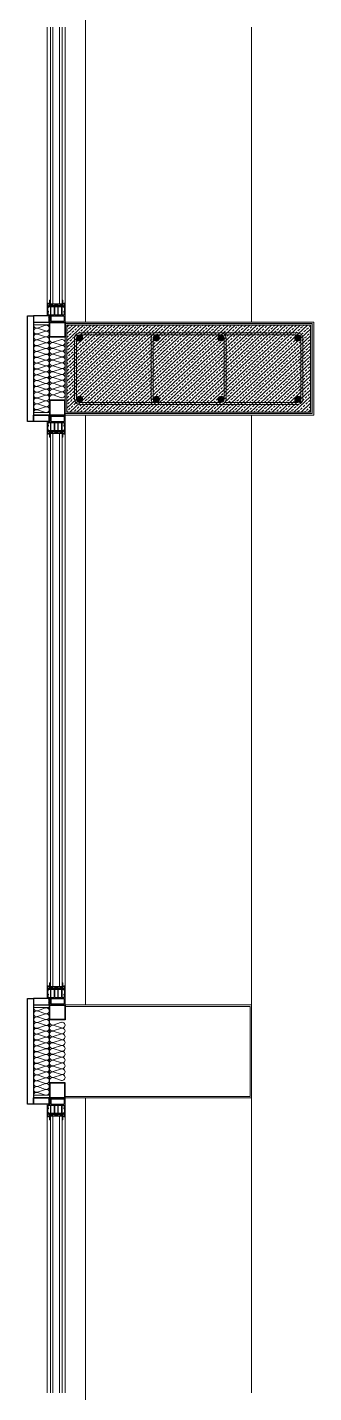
# Model space of a CAD drawing. Header units: metres. Extents: x -175 to 101, y -7 to 93.
# Drawn here: x -48.926 to -48.004, y 34.126 to 38.526 of the extents above; entities that cross this region are included whole.
import ezdxf

# ---------------------------------------------------------------- set-up
doc = ezdxf.new("R2010")
doc.units = ezdxf.units.M
doc.linetypes.add('GESTRICHELT', pattern=[0.75, 0.5, -0.25])
for name, color, linetype, lineweight, transparency in [('DC_AISLAMIENTO', 14, 'Continuous', 9, 0.3), ('DC_ARMADURA', 251, 'Continuous', 9, 0.3), ('DC_SOMBREADO', 252, 'Continuous', 9, 0.4), ('DC_TRANSPARENTE', 251, 'Continuous', 9, 0.4)]:
    doc.layers.add(name, color=color, linetype=linetype, lineweight=lineweight, transparency=transparency)
doc.layers.add('DC_LINEA', color=251, linetype='Continuous', lineweight=9)
pattern_1 = [(45, (2441.5511178, 6260.1290218), (-0.00112253201513, 0.00112253201513), []), (135, (2441.5511178, 6260.1290218), (-0.00112253201513, -0.00112253201513), [])]

# ---------------------------------------------------------------- blocks, each defined once
blk = doc.blocks.new('AISLM1')
at = {"layer": 'DC_AISLAMIENTO'}
for p, q in [((-6235.44, 2491.68), (-6235.419, 2491.743)), ((-6235.417, 2491.743), (-6235.396, 2491.68))]:
    blk.add_line(p, q, dxfattribs=at)
for centre, start, end in [((-6235.44, 2491.749), 345, 90), ((-6235.395, 2491.749), 90, 195), ((-6235.418, 2491.674), 165.0001, 15)]:
    blk.add_arc(centre, 0.0225, start, end, dxfattribs=at)
blk = doc.blocks.new('C70')
at = {"const_width": 2}
for points in [[(-34.5, 1.3), (-34.5, 29)], [(-33.3, 0), (-32, 0)], [(-29.9, 1.1), (-26.1, 1.1)], [(23, 0), (-24, 0)], [(28.9, 1.1), (25, 1.1)], [(32.2, 0), (30.9, 0)], [(33.5, 1.3), (33.5, 29)]]:
    blk.add_lwpolyline(points, dxfattribs=at)
for points in [[(-33.3, 0, -0.414214), (-34.5, 1.3)], [(-29.9, 1.1, 0.247529), (-31, 0.5, -0.247529), (-32, 0)], [(-24, 0, -0.247529), (-25.1, 0.5, 0.247529), (-26.1, 1.1)], [(23, 0, 0.247529), (24, 0.5, -0.247529), (25, 1.1)], [(28.9, 1.1, -0.247529), (29.9, 0.5, 0.247529), (30.9, 0)], [(32.2, 0, 0.414214), (33.5, 1.3)]]:
    blk.add_lwpolyline(points, format="xyb", dxfattribs=at)
blk = doc.blocks.new('VENT555')
for p, q in [((2383.4051, 1578.1346), (2383.4051, 1578.1277)), ((2383.4051, 1578.1261), (2383.4051, 1578.1155)), ((2383.4051, 1578.1139), (2383.4051, 1578.1034)), ((2383.4084, 1578.125), (2383.4084, 1578.0833)), ((2383.4251, 1578.125), (2383.4251, 1578.0833)), ((2383.4051, 1578.1023), (2383.4051, 1578.0917)), ((2383.4051, 1578.0901), (2383.4051, 1578.0833))]:
    blk.add_line(p, q)
at = {"layer": 'DC_LINEA', "color": 7, "lineweight": 0}
for p, q in [((2383.3127, 1578.1277), (2382.4784, 1578.1277)), ((2382.4784, 1578.1198), (2383.3127, 1578.1198)), ((2383.3698, 1578.1277), (2383.3127, 1578.1277)), ((2383.3127, 1578.1198), (2383.3698, 1578.1198)), ((2383.3677, 1578.1335), (2383.3677, 1578.1378)), ((2383.3677, 1578.1378), (2383.4084, 1578.1378)), ((2383.3709, 1578.1335), (2383.3677, 1578.1335)), ((2383.3767, 1578.1356), (2383.3693, 1578.1356)), ((2383.3693, 1578.1356), (2383.3693, 1578.1346)), ((2383.3693, 1578.1346), (2383.3709, 1578.1346)), ((2383.3698, 1578.1198), (2383.3698, 1578.1277)), ((2383.3709, 1578.1346), (2383.3709, 1578.1341)), ((2383.3709, 1578.1341), (2383.3709, 1578.1335)), ((2383.3751, 1578.1335), (2383.3751, 1578.1346)), ((2383.3751, 1578.1346), (2383.3767, 1578.1346)), ((2383.3815, 1578.1335), (2383.3751, 1578.1335)), ((2383.3767, 1578.1346), (2383.3767, 1578.1356)), ((2383.3778, 1578.0864), (2383.3778, 1578.1314)), ((2383.3778, 1578.1314), (2383.3794, 1578.1314)), ((2383.3794, 1578.1314), (2383.3794, 1578.1277)), ((2383.3794, 1578.1277), (2383.4051, 1578.1277)), ((2383.4051, 1578.1261), (2383.3794, 1578.1261)), ((2383.3794, 1578.1261), (2383.3794, 1578.1155)), ((2383.3794, 1578.1155), (2383.4051, 1578.1155)), ((2383.3794, 1578.1034), (2383.3794, 1578.1139)), ((2383.3794, 1578.1139), (2383.4051, 1578.1139)), ((2383.3946, 1578.1356), (2383.3799, 1578.1356)), ((2383.3799, 1578.1356), (2383.3799, 1578.1346)), ((2383.3799, 1578.1346), (2383.3815, 1578.1346)), ((2383.3815, 1578.1346), (2383.3815, 1578.1335)), ((2383.3936, 1578.1335), (2383.3936, 1578.1346)), ((2383.3936, 1578.1346), (2383.3946, 1578.1346)), ((2383.3967, 1578.1335), (2383.3936, 1578.1335)), ((2383.3946, 1578.1346), (2383.3946, 1578.1356)), ((2383.4051, 1578.1346), (2383.3967, 1578.1346)), ((2383.3967, 1578.1346), (2383.3967, 1578.1335)), ((2383.4084, 1578.1378), (2383.4084, 1578.1282)), ((2383.4084, 1578.1282), (2383.4284, 1578.1282)), ((2383.4084, 1578.125), (2383.4251, 1578.125)), ((2383.3127, 1578.0981), (2382.4784, 1578.0981)), ((2382.4784, 1578.0901), (2383.3127, 1578.0901)), ((2383.3698, 1578.0981), (2383.3127, 1578.0981)), ((2383.3127, 1578.0901), (2383.3698, 1578.0901)), ((2383.3709, 1578.0843), (2383.3677, 1578.0843)), ((2383.3677, 1578.0843), (2383.3677, 1578.0801)), ((2383.3677, 1578.0801), (2383.4084, 1578.0801)), ((2383.3693, 1578.0822), (2383.3693, 1578.0833)), ((2383.3693, 1578.0833), (2383.3709, 1578.0833)), ((2383.3767, 1578.0822), (2383.3693, 1578.0822)), ((2383.3698, 1578.0901), (2383.3698, 1578.0981)), ((2383.3709, 1578.0838), (2383.3709, 1578.0843)), ((2383.3709, 1578.0833), (2383.3709, 1578.0838)), ((2383.3815, 1578.0843), (2383.3751, 1578.0843)), ((2383.3751, 1578.0843), (2383.3751, 1578.0833)), ((2383.3751, 1578.0833), (2383.3767, 1578.0833)), ((2383.3767, 1578.0833), (2383.3767, 1578.0822)), ((2383.3794, 1578.0864), (2383.3778, 1578.0864)), ((2383.4051, 1578.1034), (2383.3794, 1578.1034)), ((2383.4051, 1578.1023), (2383.3794, 1578.1023)), ((2383.3794, 1578.1023), (2383.3794, 1578.0917)), ((2383.3794, 1578.0917), (2383.4051, 1578.0917)), ((2383.4051, 1578.0901), (2383.3794, 1578.0901)), ((2383.3794, 1578.0901), (2383.3794, 1578.0864)), ((2383.3799, 1578.0822), (2383.3799, 1578.0833)), ((2383.3799, 1578.0833), (2383.3815, 1578.0833)), ((2383.3946, 1578.0822), (2383.3799, 1578.0822)), ((2383.3815, 1578.0833), (2383.3815, 1578.0843)), ((2383.3967, 1578.0843), (2383.3936, 1578.0843)), ((2383.3936, 1578.0843), (2383.3936, 1578.0833)), ((2383.3936, 1578.0833), (2383.3946, 1578.0833)), ((2383.3946, 1578.0833), (2383.3946, 1578.0822)), ((2383.3967, 1578.0833), (2383.3967, 1578.0843)), ((2383.4051, 1578.0833), (2383.3967, 1578.0833)), ((2383.4251, 1578.0833), (2383.4084, 1578.0833)), ((2383.4284, 1578.0801), (2383.4084, 1578.0801))]:
    blk.add_line(p, q, dxfattribs=at)
at = {"layer": 'DC_LINEA', "color": 8, "lineweight": 0, "true_color": 0x767676}
for points in [[(2383.3677, 1578.1378), (2383.3127, 1578.1378), (2382.4784, 1578.1378)], [(2383.3698, 1578.1198), (2383.3693, 1578.1087), (2383.3698, 1578.0981)], [(2383.3677, 1578.0801), (2383.3127, 1578.0801), (2382.4784, 1578.0801)]]:
    blk.add_lwpolyline(points, dxfattribs=at)
at = {"layer": 'DC_LINEA', "color": 7, "lineweight": 0}
blk.add_lwpolyline([(2383.3725, 1578.1134), (2383.3735, 1578.115), (2383.3735, 1578.1198), (2383.3725, 1578.1214), (2383.3725, 1578.1288), (2383.3577, 1578.1288), (2383.3577, 1578.1303), (2383.3762, 1578.1303), (2383.3762, 1578.0875), (2383.3577, 1578.0875), (2383.3577, 1578.0891), (2383.3725, 1578.0891), (2383.3725, 1578.0965), (2383.3735, 1578.0975), (2383.3735, 1578.1028), (2383.3725, 1578.1044)], close=True, dxfattribs=at)
at = {"layer": 'DC_LINEA', "color": 8, "lineweight": 5, "true_color": 0x767676}
blk.add_lwpolyline([(2383.3725, 1578.1303), (2383.373, 1578.1303)], dxfattribs=at)
at = {"layer": 'DC_LINEA', "lineweight": 25}
for points in [[(2383.4284, 1578.0801), (2383.4765, 1578.0801), (2383.4765, 1578.1311), (2383.4284, 1578.1311)], [(2383.4296, 1578.0813), (2383.4755, 1578.0813), (2383.4755, 1578.1299), (2383.4296, 1578.1299)]]:
    blk.add_lwpolyline(points, close=True, dxfattribs=at)
blk = doc.blocks.new('PILAR DE ACEROO')
at = {"layer": 'DC_SOMBREADO', "linetype": 'Continuous', "true_color": 0x000000, "transparency": 33554495}
h = blk.add_hatch(color=18, dxfattribs=at)
h.dxf.hatch_style = 1
h.paths.add_polyline_path([(-6241.0549, 2490.2542), (-6241.3449, 2490.2542), (-6241.3449, 2489.4592), (-6241.0549, 2489.4592)])
h.paths.add_polyline_path([(-6241.0599, 2490.2492), (-6241.0599, 2489.4642), (-6241.3399, 2489.4642), (-6241.3399, 2490.2492)], flags=16)
at = {"layer": 'DC_LINEA', "linetype": 'Continuous'}
for points in [[(-6241.3449, 2489.4592), (-6241.0549, 2489.4592), (-6241.0549, 2490.2542), (-6241.3449, 2490.2542)], [(-6241.3399, 2489.4642), (-6241.0599, 2489.4642), (-6241.0599, 2490.2492), (-6241.3399, 2490.2492)]]:
    blk.add_lwpolyline(points, close=True, dxfattribs=at)
blk = doc.blocks.new('PILAR')
at = {"layer": 'DC_ARMADURA'}
h = blk.add_hatch(color=256, dxfattribs=at)
edge = h.paths.add_edge_path()
edge.add_arc((-6240.6805, 2491.3112), 0.01, 0, 360)
h = blk.add_hatch(color=256, dxfattribs=at)
edge = h.paths.add_edge_path()
edge.add_arc((-6240.4825, 2491.3112), 0.01, 0, 360)
h = blk.add_hatch(color=256, dxfattribs=at)
edge = h.paths.add_edge_path()
edge.add_arc((-6240.6805, 2491.0641), 0.01, 0, 360)
h = blk.add_hatch(color=256, dxfattribs=at)
edge = h.paths.add_edge_path()
edge.add_arc((-6240.4825, 2491.0641), 0.01, 0, 360)
h = blk.add_hatch(color=256, dxfattribs=at)
edge = h.paths.add_edge_path()
edge.add_arc((-6240.6805, 2490.8554), 0.01, 0, 360)
h = blk.add_hatch(color=256, dxfattribs=at)
edge = h.paths.add_edge_path()
edge.add_arc((-6240.4825, 2490.8554), 0.01, 0, 360)
h = blk.add_hatch(color=256, dxfattribs=at)
edge = h.paths.add_edge_path()
edge.add_arc((-6240.6805, 2490.6082), 0.01, 0, 360)
h = blk.add_hatch(color=256, dxfattribs=at)
edge = h.paths.add_edge_path()
edge.add_arc((-6240.4825, 2490.6082), 0.01, 0, 360)
at = {"layer": 'DC_SOMBREADO', "linetype": 'Continuous', "true_color": 0x000000, "transparency": 33554495}
h = blk.add_hatch(dxfattribs=at)
h.set_pattern_fill('BRASS', color=18, scale=0.0025, angle=47)
h.set_pattern_definition([(47, (0.165137, -2.296176), (-0.011610240013, 0.010826723966), []), (47, (0.159331, -2.290762), (-0.011610240013, 0.010826723966), [0.0079375, -0.00396875])])
h.paths.add_polyline_path([(-6240.4415, 2491.3522), (-6240.7215, 2491.3522), (-6240.7215, 2490.5672), (-6240.4415, 2490.5672)])
at = {"layer": 'DC_ARMADURA'}
for p, q in [((-6240.6905, 2490.8429), (-6240.6905, 2490.6082)), ((-6240.4725, 2490.6082), (-6240.4725, 2490.8429)), ((-6240.6805, 2490.5982), (-6240.4825, 2490.5982))]:
    blk.add_line(p, q, dxfattribs=at)
for points in [[(-6240.6965, 2490.6082, 0.414214), (-6240.6805, 2490.5922), (-6240.4825, 2490.5922, 0.414214), (-6240.4665, 2490.6082), (-6240.4665, 2491.3112, 0.414214), (-6240.4825, 2491.3272), (-6240.6805, 2491.3272, 0.414214), (-6240.6965, 2491.3112)], [(-6240.4725, 2491.3112, 0.414214), (-6240.4825, 2491.3212), (-6240.6805, 2491.3212, 0.414214), (-6240.6905, 2491.3112), (-6240.6905, 2490.8554, 0.414214), (-6240.6805, 2490.8454), (-6240.4825, 2490.8454, 0.414214), (-6240.4725, 2490.8554)]]:
    blk.add_lwpolyline(points, format="xyb", close=True, dxfattribs=at)
for points in [[(-6240.4725, 2491.0766, 0.170404), (-6240.4825, 2491.0801), (-6240.6805, 2491.0801, 0.170404), (-6240.6905, 2491.0766)], [(-6240.4725, 2491.0641, 0.414214), (-6240.4825, 2491.0741), (-6240.6805, 2491.0741, 0.414214), (-6240.6905, 2491.0641)], [(-6240.6965, 2490.8554, 0.414214), (-6240.6805, 2490.8394), (-6240.4825, 2490.8394, 0.414214), (-6240.4665, 2490.8554)]]:
    blk.add_lwpolyline(points, format="xyb", dxfattribs=at)
for centre in [(-6240.6805, 2491.3112), (-6240.4825, 2491.3112), (-6240.6805, 2491.0641), (-6240.4825, 2491.0641), (-6240.6805, 2490.8554), (-6240.4825, 2490.8554), (-6240.6805, 2490.6082), (-6240.4825, 2490.6082)]:
    blk.add_circle(centre, 0.01, dxfattribs=at)
for centre, start, end in [((-6240.6805, 2490.6082), 180, 270), ((-6240.4825, 2490.6082), 270, 0)]:
    blk.add_arc(centre, 0.01, start, end, dxfattribs=at)
at = {"layer": 'DC_LINEA', "linetype": 'Continuous'}
for p, q in [((-6240.7315, 2491.3572), (-6240.4315, 2491.3572)), ((-6240.7255, 2491.3572), (-6240.7265, 2491.3572))]:
    blk.add_line(p, q, dxfattribs=at)
blk.add_lwpolyline([(-6240.7315, 2491.3572), (-6240.7315, 2490.5572), (-6240.4315, 2490.5572), (-6240.4315, 2491.3572)], dxfattribs=at)
blk.add_blockref('PILAR DE ACEROO', (0.6184, 1.1031), dxfattribs=at)

msp = doc.modelspace()

# ---------------------------------------------------------------- hatches: boundary and pattern name
at = {"layer": 'DC_SOMBREADO', "transparency": 33554526}
h = msp.add_hatch(dxfattribs=at)
h.set_pattern_fill('NET', color=256, scale=0.0005, angle=45)
h.set_pattern_definition(pattern_1)
h.paths.add_polyline_path([(-48.906, 37.5755), (-48.906, 37.5745), (-48.855, 37.5745), (-48.855, 37.5755)])
h = msp.add_hatch(dxfattribs=at)
h.set_pattern_fill('NET', color=256, scale=0.0005, angle=45)
h.set_pattern_definition(pattern_1)
h.paths.add_polyline_path([(-48.906, 35.3755), (-48.906, 35.3745), (-48.855, 35.3745), (-48.855, 35.3755)])

# ---------------------------------------------------------------- linework, layer by layer
at = {"color": 0}
for p, q in [((-48.8568, 37.5907), (-48.8521, 37.5954)), ((-48.8568, 37.5931), (-48.855, 37.5949)), ((-48.8568, 37.5948), (-48.8521, 37.5902)), ((-48.8568, 37.5883), (-48.8521, 37.5929)), ((-48.8568, 37.5924), (-48.8521, 37.5878)), ((-48.8568, 37.5859), (-48.8521, 37.5905)), ((-48.8568, 37.59), (-48.8524, 37.5857)), ((-48.8568, 37.5876), (-48.8552, 37.5861)), ((-48.8568, 37.581), (-48.8524, 37.5853)), ((-48.8568, 37.5851), (-48.8521, 37.5805)), ((-48.8568, 37.5834), (-48.8552, 37.5849)), ((-48.8568, 37.5786), (-48.8521, 37.5832)), ((-48.8568, 37.5827), (-48.8521, 37.5781)), ((-48.8568, 37.5762), (-48.8521, 37.5808)), ((-48.8568, 37.5803), (-48.8521, 37.5757)), ((-48.8568, 37.5779), (-48.855, 37.5761)), ((-48.8543, 37.5948), (-48.8521, 37.5926)), ((-48.8543, 37.5762), (-48.8521, 37.5784)), ((-48.8541, 37.5862), (-48.8521, 37.5881)), ((-48.8541, 37.5849), (-48.8521, 37.5829)), ((-48.8524, 37.5953), (-48.8521, 37.595)), ((-48.8524, 37.5757), (-48.8521, 37.576)), ((-48.8522, 37.5856), (-48.8521, 37.5857)), ((-48.8522, 37.5854), (-48.8521, 37.5853)), ((-48.8568, 37.2707), (-48.8521, 37.2754)), ((-48.8568, 37.2731), (-48.855, 37.2749)), ((-48.8568, 37.2748), (-48.8521, 37.2702)), ((-48.8568, 37.2683), (-48.8521, 37.2729)), ((-48.8568, 37.2724), (-48.8521, 37.2678)), ((-48.8568, 37.2659), (-48.8521, 37.2705)), ((-48.8568, 37.27), (-48.8524, 37.2657)), ((-48.8543, 37.2748), (-48.8521, 37.2726)), ((-48.8541, 37.2662), (-48.8521, 37.2681)), ((-48.8524, 37.2753), (-48.8521, 37.275)), ((-48.8568, 37.2676), (-48.8552, 37.2661)), ((-48.8568, 37.261), (-48.8524, 37.2653)), ((-48.8568, 37.2651), (-48.8521, 37.2605)), ((-48.8568, 37.2634), (-48.8552, 37.2649)), ((-48.8568, 37.2586), (-48.8521, 37.2632)), ((-48.8568, 37.2627), (-48.8521, 37.2581)), ((-48.8568, 37.2562), (-48.8521, 37.2608)), ((-48.8568, 37.2603), (-48.8521, 37.2557)), ((-48.8568, 37.2579), (-48.855, 37.2561)), ((-48.8543, 37.2562), (-48.8521, 37.2584)), ((-48.8541, 37.2649), (-48.8521, 37.2629)), ((-48.8524, 37.2557), (-48.8521, 37.256)), ((-48.8522, 37.2656), (-48.8521, 37.2657)), ((-48.8522, 37.2654), (-48.8521, 37.2653)), ((-48.8568, 35.3907), (-48.8521, 35.3954)), ((-48.8568, 35.3931), (-48.855, 35.3949)), ((-48.8568, 35.3948), (-48.8521, 35.3902)), ((-48.8568, 35.3883), (-48.8521, 35.3929)), ((-48.8568, 35.3924), (-48.8521, 35.3878)), ((-48.8568, 35.3859), (-48.8521, 35.3905)), ((-48.8568, 35.39), (-48.8524, 35.3857)), ((-48.8568, 35.3876), (-48.8552, 35.3861)), ((-48.8568, 35.381), (-48.8524, 35.3853)), ((-48.8568, 35.3851), (-48.8521, 35.3805)), ((-48.8568, 35.3834), (-48.8552, 35.3849)), ((-48.8568, 35.3786), (-48.8521, 35.3832)), ((-48.8568, 35.3827), (-48.8521, 35.3781)), ((-48.8568, 35.3762), (-48.8521, 35.3808)), ((-48.8568, 35.3803), (-48.8521, 35.3757)), ((-48.8568, 35.3779), (-48.855, 35.3761)), ((-48.8543, 35.3948), (-48.8521, 35.3926)), ((-48.8543, 35.3762), (-48.8521, 35.3784)), ((-48.8541, 35.3862), (-48.8521, 35.3881)), ((-48.8541, 35.3849), (-48.8521, 35.3829)), ((-48.8524, 35.3953), (-48.8521, 35.395)), ((-48.8524, 35.3757), (-48.8521, 35.376)), ((-48.8522, 35.3856), (-48.8521, 35.3857)), ((-48.8522, 35.3854), (-48.8521, 35.3853)), ((-48.8568, 35.0707), (-48.8521, 35.0754)), ((-48.8568, 35.0731), (-48.855, 35.0749)), ((-48.8568, 35.0748), (-48.8521, 35.0702)), ((-48.8568, 35.0683), (-48.8521, 35.0729)), ((-48.8568, 35.0724), (-48.8521, 35.0678)), ((-48.8568, 35.0659), (-48.8521, 35.0705)), ((-48.8568, 35.07), (-48.8524, 35.0657)), ((-48.8543, 35.0748), (-48.8521, 35.0726)), ((-48.8541, 35.0662), (-48.8521, 35.0681)), ((-48.8524, 35.0753), (-48.8521, 35.075)), ((-48.8568, 35.0676), (-48.8552, 35.0661)), ((-48.8568, 35.061), (-48.8524, 35.0653)), ((-48.8568, 35.0651), (-48.8521, 35.0605)), ((-48.8568, 35.0634), (-48.8552, 35.0649)), ((-48.8568, 35.0586), (-48.8521, 35.0632)), ((-48.8568, 35.0627), (-48.8521, 35.0581)), ((-48.8568, 35.0562), (-48.8521, 35.0608)), ((-48.8568, 35.0603), (-48.8521, 35.0557)), ((-48.8568, 35.0579), (-48.855, 35.0561)), ((-48.8543, 35.0562), (-48.8521, 35.0584)), ((-48.8541, 35.0649), (-48.8521, 35.0629)), ((-48.8524, 35.0557), (-48.8521, 35.056)), ((-48.8522, 35.0656), (-48.8521, 35.0657)), ((-48.8522, 35.0654), (-48.8521, 35.0653))]:
    msp.add_line(p, q, dxfattribs=at)
for p, q in [((-48.855, 37.3237), (-48.855, 37.5274)), ((-48.855, 35.1237), (-48.855, 35.3274))]:
    msp.add_line(p, q)
for points in [[(-48.926, 37.2555), (-48.926, 37.5955), (-48.906, 37.5955), (-48.906, 37.2555)], [(-48.8521, 37.5755), (-48.8521, 37.5955), (-48.906, 37.5955), (-48.906, 37.5755)], [(-48.8521, 37.2755), (-48.8521, 37.2555), (-48.906, 37.2555), (-48.906, 37.2755)], [(-48.926, 35.0555), (-48.926, 35.3955), (-48.906, 35.3955), (-48.906, 35.0555)], [(-48.8521, 35.3755), (-48.8521, 35.3955), (-48.906, 35.3955), (-48.906, 35.3755)], [(-48.8521, 35.0755), (-48.8521, 35.0555), (-48.906, 35.0555), (-48.906, 35.0755)]]:
    msp.add_lwpolyline(points, close=True)
at = {"layer": 'DC_LINEA', "linetype": 'Continuous'}
for p, q in [((-48.2039, 38.5255), (-48.2039, 37.5755)), ((-48.8568, 37.5955), (-48.8568, 37.5855)), ((-48.8568, 37.5755), (-48.8568, 37.5855)), ((-48.906, 37.5745), (-48.906, 37.5755)), ((-48.8568, 37.5755), (-48.906, 37.5755)), ((-48.8568, 37.2755), (-48.906, 37.2755)), ((-48.8568, 37.2755), (-48.8568, 37.2655)), ((-48.8521, 37.2731), (-48.8521, 37.2755)), ((-48.2039, 36.3255), (-48.2039, 37.2755)), ((-48.8568, 37.2555), (-48.8568, 37.2655)), ((-48.2039, 36.3255), (-48.2039, 35.3755)), ((-48.8568, 35.3955), (-48.8568, 35.3855)), ((-48.8568, 35.3755), (-48.8568, 35.3855)), ((-48.906, 35.3745), (-48.906, 35.3755)), ((-48.8568, 35.3755), (-48.906, 35.3755)), ((-48.8568, 35.0755), (-48.906, 35.0755)), ((-48.8568, 35.0755), (-48.8568, 35.0655)), ((-48.8521, 35.0731), (-48.8521, 35.0755)), ((-48.2039, 34.1255), (-48.2039, 35.0755)), ((-48.8568, 35.0555), (-48.8568, 35.0655))]:
    msp.add_line(p, q, dxfattribs=at)
at = {"layer": 'DC_LINEA'}
for p, q in [((-48.906, 37.5755), (-48.855, 37.5755)), ((-48.906, 37.5745), (-48.855, 37.5745)), ((-48.855, 37.5274), (-48.8039, 37.5274)), ((-48.906, 35.3755), (-48.855, 35.3755)), ((-48.906, 35.3745), (-48.855, 35.3745)), ((-48.855, 35.3274), (-48.8039, 35.3274))]:
    msp.add_line(p, q, dxfattribs=at)
at = {"layer": 'DC_LINEA', "linetype": 'Continuous'}
for points in [[(-48.8039, 35.0755), (-48.2039, 35.0755), (-48.2039, 35.3755), (-48.8039, 35.3755)], [(-48.8039, 35.0805), (-48.2089, 35.0805), (-48.2089, 35.3705), (-48.8039, 35.3705)]]:
    msp.add_lwpolyline(points, dxfattribs=at)
at = {"layer": 'DC_LINEA'}
for centre, start, end in [((-48.8544, 37.5993), 238.1961, 301.8039), ((-48.8544, 37.5817), 58.1961, 121.8039), ((-48.8544, 37.5893), 238.1961, 301.8039), ((-48.8544, 37.5717), 58.1961, 121.8039), ((-48.8544, 37.2793), 238.1961, 301.8039), ((-48.8544, 37.2617), 58.1961, 121.8039), ((-48.8544, 37.2693), 238.1961, 301.8039), ((-48.8544, 37.2517), 58.1961, 121.8039), ((-48.8544, 35.3993), 238.1961, 301.8039), ((-48.8544, 35.3817), 58.1961, 121.8039), ((-48.8544, 35.3893), 238.1961, 301.8039), ((-48.8544, 35.3717), 58.1961, 121.8039), ((-48.8544, 35.0793), 238.1961, 301.8039), ((-48.8544, 35.0617), 58.1961, 121.8039), ((-48.8544, 35.0693), 238.1961, 301.8039), ((-48.8544, 35.0517), 58.1961, 121.8039)]:
    msp.add_arc(centre, 0.00443, start, end, dxfattribs=at)
at = {"layer": 'DC_TRANSPARENTE', "linetype": 'Continuous'}
for p, q in [((-48.7389, 39.4755), (-48.7389, 37.5755)), ((-48.7389, 37.2755), (-48.7389, 35.3755)), ((-48.7389, 35.0755), (-48.7389, 33.1755))]:
    msp.add_line(p, q, dxfattribs=at)
at = {"layer": 'DC_TRANSPARENTE', "linetype": 'GESTRICHELT', "ltscale": 15}
for p, q in [((-48.8556, 37.5669), (-48.9056, 37.5669)), ((-48.8556, 37.2841), (-48.9056, 37.2841)), ((-48.8556, 35.3669), (-48.9056, 35.3669)), ((-48.8556, 35.0841), (-48.9056, 35.0841))]:
    msp.add_line(p, q, dxfattribs=at)

# ---------------------------------------------------------------- block references
at = {"xscale": -1, "rotation": 90}
for p in [(1529.2761, 2421.0039), (1529.2761, 2418.8039)]:
    msp.add_blockref('VENT555', p, dxfattribs=at)
at = {"rotation": 90}
for p in [(1529.2761, -2346.1529), (1529.2761, -2348.3529)]:
    msp.add_blockref('VENT555', p, dxfattribs=at)
at = {"layer": 'DC_AISLAMIENTO', "linetype": 'Continuous', "xscale": -0.4166664258867374, "yscale": 0.4166664258867374, "zscale": 0.4166664258867374, "rotation": 90}
for p in [(989.3319, -2560.5333), (989.3319, -2560.5521), (989.3319, -2560.5708), (989.3319, -2560.5896), (989.3319, -2560.6083), (989.383, -2560.5794), (989.383, -2560.5982), (989.3319, -2560.6271), (989.3319, -2560.6458), (989.383, -2560.6169), (989.383, -2560.6357), (989.383, -2560.6544), (989.3319, -2560.6646), (989.3319, -2560.6833), (989.383, -2560.6732), (989.383, -2560.6919), (989.3319, -2560.7021), (989.3319, -2560.7208), (989.3319, -2560.7396), (989.383, -2560.7107), (989.383, -2560.7294), (989.3319, -2560.7583), (989.3319, -2560.7771), (989.383, -2560.7482), (989.3319, -2560.7958), (989.3319, -2562.7333), (989.3319, -2562.7521), (989.3319, -2562.7708), (989.3319, -2562.7896), (989.3319, -2562.8083), (989.383, -2562.7794), (989.383, -2562.7982), (989.3319, -2562.8271), (989.3319, -2562.8458), (989.383, -2562.8169), (989.383, -2562.8357), (989.383, -2562.8544), (989.3319, -2562.8646), (989.3319, -2562.8833), (989.383, -2562.8732), (989.383, -2562.8919), (989.3319, -2562.9021), (989.3319, -2562.9208), (989.3319, -2562.9396), (989.383, -2562.9107), (989.383, -2562.9294), (989.3319, -2562.9583), (989.3319, -2562.9771), (989.383, -2562.9482), (989.3319, -2562.9958)]:
    msp.add_blockref('AISLM1', p, dxfattribs=at)
at = {"layer": 'DC_LINEA', "transparency": 33554585, "xscale": -0.0007352691539901597, "yscale": 0.0007352691539901597, "zscale": 0.0007352691539901597}
for p in [(-48.881, 37.2772), (-48.881, 35.0772)]:
    msp.add_blockref('C70', p, dxfattribs=at)
at = {"layer": 'DC_SOMBREADO', "linetype": 'Continuous', "xscale": -1, "rotation": 90}
msp.add_blockref('PILAR', (2442.5533, -6203.156), dxfattribs=at)

doc.saveas('drawing.dxf')
